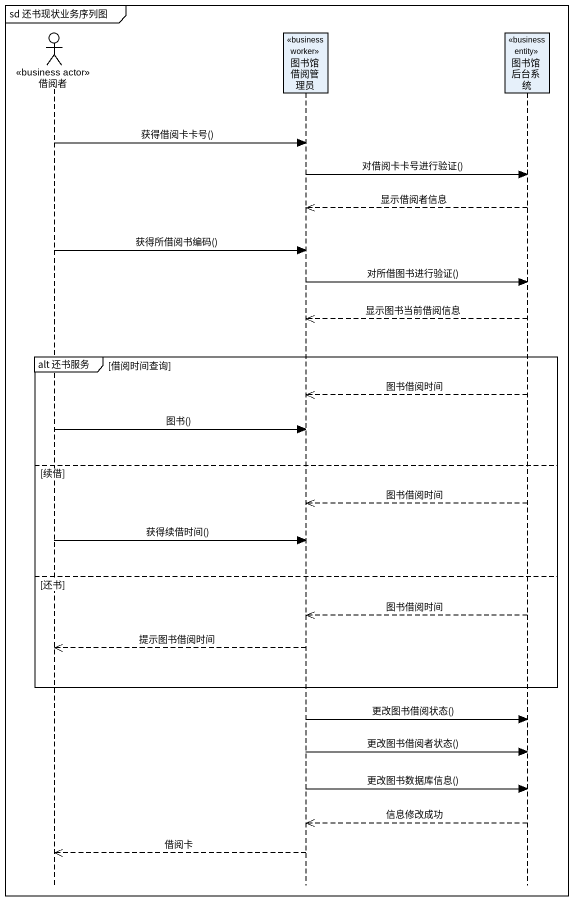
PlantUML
@startuml
mainframe sd 还书现状业务序列图
hide footbox
actor 借阅者 <<business actor>>
participant 图书馆借阅管理员 <<business worker>>
participant 图书馆后台系统 <<business entity>>

借阅者 -> 图书馆借阅管理员 : 获得借阅卡卡号()
图书馆借阅管理员 -> 图书馆后台系统 : 对借阅卡卡号进行验证()
图书馆后台系统 -->> 图书馆借阅管理员 : 显示借阅者信息
借阅者 -> 图书馆借阅管理员 : 获得所借阅书编码()
图书馆借阅管理员 -> 图书馆后台系统 : 对所借图书进行验证()
图书馆后台系统 -->> 图书馆借阅管理员 : 显示图书当前借阅信息
group alt 还书服务 [借阅时间查询]
  图书馆后台系统 -->> 图书馆借阅管理员 : 图书借阅时间
  借阅者 -> 图书馆借阅管理员 : 图书()
else 续借
  图书馆后台系统 -->> 图书馆借阅管理员 : 图书借阅时间
  借阅者 -> 图书馆借阅管理员 : 获得续借时间()
else 还书
  图书馆后台系统 -->> 图书馆借阅管理员 : 图书借阅时间
  图书馆借阅管理员 -->> 借阅者 : 提示图书借阅时间
end
图书馆借阅管理员 -> 图书馆后台系统 : 更改图书借阅状态()
图书馆借阅管理员 -> 图书馆后台系统 : 更改图书借阅者状态()
图书馆借阅管理员 -> 图书馆后台系统 : 更改图书数据库信息()
图书馆后台系统 -->> 图书馆借阅管理员 : 信息修改成功
图书馆借阅管理员 -->> 借阅者 : 借阅卡
@enduml
